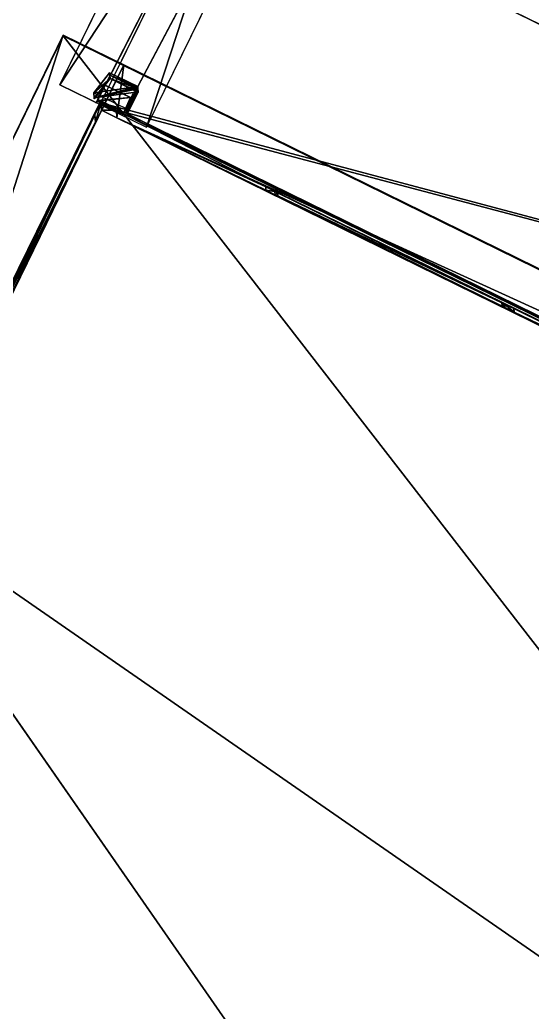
# Model space of a CAD drawing. Extents: x -273 to 66, y -64 to 315.
# Drawn here: x -37.15 to -32.84, y -1.05 to 7.29 of the extents above; entities that cross this region are included whole.
import ezdxf

# ---------------------------------------------------------------- set-up
doc = ezdxf.new("R2010")
doc.units = 0
doc.header["$MEASUREMENT"] = 0
doc.layers.get('0').update_dxf_attribs({"color": 13, "linetype": 'CONTINUOUS'})
doc.layers.add('ANNOTATIONS', color=22, linetype='CONTINUOUS')

# ---------------------------------------------------------------- blocks, each defined once
blk = doc.blocks.new('GROUP4_1')
at = {"color": 0}
for p, q in [((0, 44.39), (-46.33, 44.39)), ((-46.33, 44.39), (-46.33, 0)), ((0, 0), (0, 44.39)), ((-46.33, 0), (0, 0))]:
    blk.add_line(p, q, dxfattribs=at)
mesh = blk.add_polyface(dxfattribs=at)
corners = [(-46.33, 0), (0, 44.39), (-46.33, 44.39), (0, 0)]
mesh.append_faces([[corners[k] for k in face] for face in [(0, 1, 2), (1, 0, 3)]], dxfattribs={"vtx0": -1, "color": 0})
blk = doc.blocks.new('HOUSE')
at = {"color": 0}
for p, q in [((-501.84, 565.98, -72.15), (-501.73, 502.86, -71.78)), ((-501.73, 502.86, -71.78), (-501.73, 566.17, -71.78)), ((-484.88, 502.89, -71.78), (-484.99, 566.01, -72.14)), ((-494.61, 503.17, -71.66), (-493.74, 561.07, -72.15)), ((-493.72, 560.96, -75.81), (-494.59, 503.15, -75.32)), ((-493.67, 502.77, -112.42), (-493.67, 561.21, -112.42)), ((-487.56, 560.96, -112.09), (-489.32, 502.72, -111.6)), ((-494.4, 503.03, -110.94), (-493.57, 557.97, -112.11)), ((-492.54, 549.13, -72.06), (-202.78, 549.67, -71.94)), ((-493.67, 511.59, -8.11), (-505.4, 511.59, -8.11)), ((-505.4, 511.59, -8.11), (-505.4, 511.59, -0.4)), ((-505.4, 511.59, -0.4), (-181.15, 511.59, -0.4)), ((-252.7, 388.34, 39.93), (-505.4, 511.59, -0.4)), ((-505.4, 426.39, 39.93), (-505.4, 511.59, -0.4)), ((-505.4, 426.39, 39.93), (-505.4, 511.59, -0.4)), ((-505.4, 511.59, -8.11), (-505.4, 511.59, -0.4)), ((-505.4, 429.97, 32.75), (-505.4, 511.59, -8.11)), ((-505.4, 429.97, 32.75), (-505.4, 511.59, -8.11)), ((-493.67, 511.59, -8.11), (-505.4, 511.59, -8.11)), ((-505.4, 511.59, -0.4), (-181.15, 511.59, -0.4)), ((-252.7, 388.34, 39.93), (-505.4, 511.59, -0.4)), ((-181.15, 511.59, -8.11), (-493.67, 511.59, -8.11)), ((-493.67, 502.77, -8.11), (-493.67, 511.59, -8.11)), ((-181.15, 511.59, -8.11), (-493.67, 511.59, -8.11)), ((-493.67, 511.59, -8.11), (-493.67, 429.97, 32.75)), ((-493.67, 502.77, -8.11), (-493.67, 511.59, -8.11)), ((-493.67, 511.59, -8.11), (-493.67, 429.97, 32.75)), ((-488.65, 507.26, -120.49), (-495.03, 502.91, -120.49)), ((-495.03, 502.91, -193.07), (-488.65, 507.26, -193.07)), ((-494.11, 507.26, -110.56), (-495.03, 502.91, -110.56)), ((-495.03, 502.91, -193.07), (-494.11, 507.26, -193.07)), ((-494.11, 507.26, -160.77), (-494.11, 507.31, -110.53)), ((-488.65, 507.26, -110.56), (-494.11, 507.26, -110.56)), ((-488.65, 507.26, -160.77), (-494.11, 507.26, -160.77)), ((-494.11, 507.26, -160.77), (-494.11, 507.26, -110.56)), ((-494.11, 507.26, -192.83), (-488.65, 507.26, -192.74)), ((-494.11, 507.26, -192.83), (-494.11, 507.26, -160.77)), ((-494.11, 507.26, -160.77), (-488.65, 507.26, -161.13)), ((-488.65, 507.26, -160.77), (-494.11, 507.26, -160.77)), ((-494.11, 507.26, -160.77), (-488.65, 507.26, -161.13)), ((-494.11, 507.26, -160.77), (-494.11, 507.26, -110.56)), ((-494.11, 507.26, -192.83), (-494.11, 507.26, -160.77)), ((-494.11, 507.26, -193.07), (-494.11, 507.26, -192.83)), ((-488.65, 507.26, -161.13), (-488.65, 507.26, -160.77)), ((-488.65, 507.26, -160.77), (-488.65, 507.26, -120.49)), ((-488.65, 507.26, -193.07), (-488.65, 507.26, -192.74)), ((-488.65, 507.26, -192.74), (-488.65, 507.26, -180.8)), ((-488.65, 507.26, -180.8), (-488.65, 507.26, -161.13)), ((-488.65, 502.91, -161.13), (-488.65, 507.26, -161.13)), ((-488.65, 502.91, -192.83), (-488.65, 507.26, -192.74)), ((-488.65, 507.26, -192.74), (-488.65, 507.26, -180.8)), ((-488.65, 507.26, -180.8), (-488.65, 507.26, -161.13)), ((-488.65, 507.26, -160.77), (-488.65, 507.26, -120.49)), ((-488.65, 507.26, -120.49), (-488.65, 502.91, -120.49)), ((-488.65, 507.26, -161.13), (-488.65, 502.91, -160.78)), ((-488.65, 507.26, -161.13), (-488.65, 507.26, -160.77)), ((-488.65, 507.26, -120.49), (-488.65, 507.26, -110.56)), ((-488.65, 507.26, -160.77), (-488.65, 507.26, -120.49)), ((-488.65, 507.26, -180.8), (-488.65, 507.26, -161.13)), ((-488.65, 507.26, -192.74), (-488.65, 507.26, -180.8)), ((-488.65, 507.26, -161.13), (-488.65, 507.26, -160.77)), ((-488.65, 507.26, -161.13), (-488.65, 502.91, -160.78)), ((-488.65, 502.91, -161.13), (-488.65, 507.26, -161.13)), ((-494.61, 503.16, -71.96), (-494.78, 506.5, -71.99)), ((-494.78, 506.5, -71.99), (-494.72, 506.46, -82.78)), ((-494.78, 506.24, -71.99), (-489.71, 506.32, -71.95)), ((-494.57, 502.86, -82.74), (-494.72, 506.46, -82.78)), ((-494.63, 506.3, -71.98), (-489.71, 506.32, -71.95)), ((-494.63, 506.3, -71.98), (-494.61, 503.29, -71.96)), ((-494.59, 506.27, -79.11), (-494.63, 506.3, -71.98)), ((-494.63, 506.3, -71.98), (-494.61, 503.29, -71.96)), ((-489.71, 506.32, -71.95), (-494.61, 503.16, -71.96)), ((-489.71, 506.32, -71.95), (-494.61, 503.16, -71.96)), ((-494.59, 506.27, -79.11), (-494.61, 503.29, -71.96)), ((-494.59, 506.27, -79.11), (-494.61, 503.29, -71.96)), ((-494.57, 506.26, -82.47), (-494.6, 503.15, -75.01)), ((-494.57, 506.26, -82.47), (-494.6, 503.15, -75.01)), ((-494.57, 506.26, -82.47), (-494.59, 506.27, -79.11)), ((-494.59, 503.15, -75.32), (-494.57, 506.26, -82.77)), ((-494.59, 503.15, -75.32), (-494.57, 506.26, -82.77)), ((-494.57, 506.26, -82.77), (-494.57, 506.26, -82.47)), ((-494.4, 503.03, -110.94), (-494.42, 506.16, -110.96)), ((-489.54, 502.86, -71.78), (-489.71, 506.32, -71.95)), ((-489.54, 502.86, -71.78), (-489.56, 506.38, -71.81)), ((-489.35, 506.63, -111.4), (-489.33, 503.11, -111.37)), ((-501.73, 502.86, -71.78), (-484.88, 502.89, -71.78)), ((-489.54, 502.86, -71.78), (-501.73, 502.86, -71.78)), ((-495.03, 502.91, -193.07), (-488.65, 502.91, -193.07)), ((-495.03, 502.91, -120.49), (-495.03, 502.91, -121.98)), ((-495.03, 502.91, -121.98), (-495.03, 502.91, -193.07)), ((-495.03, 502.91, -121.98), (-495.03, 502.91, -193.07)), ((-495.03, 502.91, -120.49), (-495.03, 502.91, -121.98)), ((-495.03, 502.91, -110.56), (-495.03, 502.91, -120.49)), ((-494.61, 503.29, -71.96), (-494.61, 503.17, -71.66)), ((-494.61, 503.29, -71.96), (-494.61, 503.16, -71.96)), ((-494.61, 503.29, -71.96), (-494.61, 503.16, -71.96)), ((-494.61, 503.29, -71.96), (-494.61, 503.17, -71.66)), ((-494.61, 503.29, -71.96), (-494.61, 503.16, -71.96)), ((-494.61, 503.29, -71.96), (-494.61, 503.16, -71.96)), ((-494.61, 503.17, -71.66), (-494.61, 503.15, -71.96)), ((-494.61, 503.17, -71.66), (-494.61, 503.15, -71.96)), ((-494.61, 503.16, -71.82), (-494.61, 503.17, -71.66)), ((-494.61, 503.16, -71.82), (-494.61, 503.17, -71.66)), ((-494.61, 503.17, -71.66), (-494.61, 503.15, -71.96)), ((-494.61, 503.16, -71.82), (-494.61, 503.17, -71.66)), ((-494.61, 503.16, -71.82), (-494.61, 503.17, -71.66)), ((-494.61, 503.16, -71.96), (-494.61, 503.15, -71.96)), ((-494.61, 503.16, -71.96), (-494.61, 503.16, -71.82)), ((-489.54, 502.86, -71.78), (-494.61, 503.16, -71.82)), ((-489.54, 502.86, -71.78), (-494.61, 503.16, -71.96)), ((-494.59, 502.84, -79.08), (-494.61, 503.16, -71.96)), ((-494.6, 503.15, -75.01), (-494.61, 503.16, -71.96)), ((-494.61, 503.16, -71.96), (-494.61, 503.16, -71.82)), ((-494.61, 503.16, -71.96), (-494.61, 503.15, -71.96)), ((-489.54, 502.86, -71.78), (-494.61, 503.16, -71.96)), ((-494.6, 503.15, -75.01), (-494.61, 503.16, -71.96)), ((-489.54, 502.86, -71.78), (-494.61, 503.16, -71.96)), ((-494.59, 502.84, -79.08), (-494.61, 503.16, -71.96)), ((-494.61, 503.16, -71.96), (-494.61, 503.15, -71.96)), ((-494.61, 503.16, -71.96), (-494.61, 503.16, -71.82)), ((-494.61, 503.16, -71.96), (-494.61, 503.16, -71.82)), ((-494.59, 502.84, -79.08), (-494.61, 503.16, -71.96)), ((-494.6, 503.15, -75.01), (-494.61, 503.16, -71.96)), ((-494.6, 503.15, -75.01), (-494.61, 503.16, -71.96)), ((-494.61, 503.16, -71.96), (-494.61, 503.16, -71.82)), ((-494.61, 503.15, -71.96), (-494.59, 502.84, -79.08)), ((-494.61, 503.15, -71.96), (-494.59, 502.84, -79.08)), ((-494.61, 503.15, -71.96), (-494.61, 502.8, -71.95)), ((-494.61, 503.15, -71.96), (-494.59, 502.84, -79.08)), ((-494.61, 502.8, -71.95), (-494.59, 502.84, -79.08)), ((-494.6, 503.15, -75.01), (-494.59, 503.15, -75.32)), ((-494.6, 503.15, -75.01), (-494.59, 503.15, -75.32)), ((-494.6, 503.15, -75.01), (-494.59, 503.15, -75.32)), ((-494.6, 503.15, -75.01), (-494.59, 503.15, -75.32)), ((-494.59, 503.15, -75.32), (-494.57, 502.86, -82.74)), ((-494.59, 503.15, -75.32), (-494.57, 502.86, -82.74)), ((-494.59, 502.84, -79.08), (-494.57, 502.86, -82.74)), ((-494.59, 502.84, -79.08), (-494.57, 502.83, -82.81)), ((-494.57, 502.86, -82.74), (-494.43, 503, -106.58)), ((-494.43, 503.05, -106.58), (-494.41, 503.03, -110.38)), ((-494.43, 503.05, -106.03), (-494.43, 503.05, -106.58)), ((-494.43, 503.05, -106.58), (-494.41, 503.03, -110.38)), ((-494.43, 503.05, -106.03), (-494.43, 503.05, -106.58)), ((-494.43, 503.05, -106.03), (-494.43, 503.05, -106.58)), ((-494.43, 503.05, -106.58), (-494.43, 503, -106.58)), ((-494.43, 503.05, -106.58), (-494.41, 503.03, -110.38)), ((-494.43, 503.05, -106.03), (-494.43, 503.05, -106.58)), ((-494.41, 503.03, -110.38), (-494.4, 503.03, -110.94)), ((-494.41, 503.03, -110.38), (-494.4, 503.03, -110.94)), ((-494.41, 503.03, -110.38), (-494.4, 503.03, -110.94)), ((-494.4, 503.03, -111.63), (-489.32, 502.72, -111.6)), ((-494.4, 503.03, -111.61), (-494.4, 503.03, -111.63)), ((-494.4, 503.03, -111.61), (-494.4, 503.03, -110.94)), ((-493.67, 502.77, -136.67), (-493.67, 502.77, -112.42)), ((-490.67, 502.77, -112.42), (-493.67, 502.77, -112.42)), ((-490.67, 502.77, -112.42), (-493.67, 502.77, -112.42)), ((-493.67, 502.77, -112.42), (-493.67, 502.77, -8.11)), ((-493.67, 502.77, -8.11), (-490.67, 502.77, -8.11)), ((-493.67, 500.43, -112.42), (-493.67, 502.77, -112.42)), ((-493.67, 500.43, -8.11), (-493.67, 502.77, -8.11)), ((-493.67, 502.77, -112.42), (-493.67, 502.77, -8.11)), ((-493.67, 502.77, -8.11), (-490.67, 502.77, -8.11)), ((-493.67, 500.43, -8.11), (-493.67, 502.77, -8.11)), ((-493.67, 500.43, -112.42), (-493.67, 502.77, -112.42)), ((-493.67, 502.77, -136.67), (-493.67, 502.77, -112.42)), ((-493.67, 502.77, -136.67), (-493.67, -13.02, -123.91)), ((-490.67, 502.77, -112.42), (-493.67, 502.77, -112.42)), ((-209.09, 502.77, -112.42), (-490.67, 502.77, -112.42)), ((-490.67, 502.77, -112.42), (-490.67, 502.77, -8.11)), ((-490.67, 502.77, -8.11), (-172.73, 502.77, -8.11)), ((-209.09, 502.77, -112.42), (-490.67, 502.77, -112.42)), ((-490.67, 502.77, -112.42), (-490.67, 502.77, -8.11)), ((-490.67, 502.77, -8.11), (-172.73, 502.77, -8.11)), ((-209.09, 502.77, -112.42), (-490.67, 502.77, -112.42)), ((-489.36, 502.74, -105.46), (-489.54, 502.86, -71.78)), ((-489.36, 502.74, -105.46), (-489.54, 502.86, -71.78)), ((-489.32, 502.72, -111.6), (-489.36, 502.74, -105.46)), ((-489.32, 502.72, -111.6), (-489.36, 502.74, -105.46)), ((-489.32, 502.72, -111.6), (-489.36, 502.74, -105.46)), ((-489.33, 503.11, -111.37), (-489.32, 502.72, -111.6)), ((-488.65, 502.91, -193.07), (-488.65, 502.91, -192.83)), ((-488.65, 502.91, -192.83), (-488.65, 502.91, -161.13)), ((-488.65, 502.91, -161.13), (-488.65, 502.91, -160.78)), ((-488.65, 502.79, -192.83), (-488.65, 502.91, -192.83)), ((-488.65, 502.91, -192.83), (-488.65, 502.91, -161.13)), ((-488.65, 502.91, -161.13), (-488.65, 502.91, -160.78)), ((-488.65, 502.91, -160.78), (-488.65, 502.79, -160.77)), ((-488.65, 502.79, -160.77), (-488.65, 502.79, -192.83)), ((-461.71, 502.77, -69.42), (-413.53, 502.77, -69.42)), ((-461.71, 502.77, -19.61), (-461.71, 502.77, -69.42)), ((-413.53, 502.77, -19.61), (-461.71, 502.77, -19.61)), ((-413.53, 502.77, -19.61), (-461.71, 502.77, -19.61)), ((-461.71, 502.77, -19.61), (-461.71, 502.77, -69.42)), ((-461.71, 502.77, -69.42), (-413.53, 502.77, -69.42)), ((-415.32, 502.77, -21.53), (-459.92, 502.77, -21.53)), ((-459.92, 502.77, -21.53), (-459.92, 502.77, -67.5)), ((-415.32, 502.77, -67.5), (-459.92, 502.77, -67.5)), ((-415.32, 502.77, -67.5), (-459.92, 502.77, -67.5)), ((-459.92, 502.77, -21.53), (-459.92, 502.77, -67.5)), ((-415.32, 502.77, -21.53), (-459.92, 502.77, -21.53)), ((-413.53, 502.77, -69.42), (-413.53, 502.77, -19.61)), ((-413.53, 502.77, -69.42), (-413.53, 502.77, -19.61)), ((-493.67, 500.43, -112.42), (-493.67, 500.43, -8.11)), ((-493.67, 275.94, -7.64), (-493.67, 500.43, -8.11)), ((-493.67, 500.43, -112.42), (-493.67, 500.43, -8.11)), ((-493.67, -10.02, -110.91), (-493.67, 500.43, -112.42)), ((-493.67, 275.94, -7.64), (-493.67, 500.43, -8.11)), ((-493.67, -10.02, -110.91), (-493.67, 500.43, -112.42))]:
    blk.add_line(p, q, dxfattribs=at)
at = {"color": 17}
for p, q in [((-489.36, 502.74, -105.46), (-487.59, 560.98, -105.96)), ((-494.43, 503.05, -106.03), (-493.6, 557.98, -107.2)), ((-494.42, 506.16, -110.96), (-494.57, 506.26, -82.77)), ((-489.56, 506.38, -71.81), (-489.35, 506.63, -111.4)), ((-494.59, 503.15, -75.32), (-494.43, 503.05, -106.03)), ((-494.59, 503.15, -75.32), (-494.43, 503.05, -106.03)), ((-494.59, 503.15, -75.32), (-494.43, 503.05, -106.03)), ((-488.65, 502.91, -160.78), (-488.65, 502.91, -120.49))]:
    blk.add_line(p, q, dxfattribs=at)
at = {"color": 47}
blk.add_line((-209.09, 502.77, -136.67), (-493.67, 502.77, -136.67), dxfattribs=at)
at = {"color": 253}
for p, q in [((-493.67, 275.94, -7.64), (-493.67, 502.77, -8.11)), ((-493.67, 275.94, -7.64), (-493.67, 502.77, -8.11)), ((-415.32, 502.77, -67.5), (-415.32, 502.77, -21.53)), ((-415.32, 502.77, -67.5), (-415.32, 502.77, -21.53))]:
    blk.add_line(p, q, dxfattribs=at)
at = {"color": 8}
for p in [(-252.7, 388.34, 39.93), (-404.71, 370.44, 25.51), (-252.7, 388.34, 39.93), (-404.71, 370.44, 25.51)]:
    blk.add_line(p, (-505.4, 426.39, 39.93), dxfattribs=at)
at = {"layer": 'ANNOTATIONS', "color": 9, "extrusion": (-2.58098e-08, 1, 1.36432e-17), "xscale": 0.94, "yscale": 1.01, "zscale": 0.7819420000000011}
blk.add_blockref('GROUP4_1', (459.39, -66.93, 502.77), dxfattribs=at)
at = {"color": 0}
mesh = blk.add_polyface(dxfattribs=at)
corners = [(-173.44, 622.68, -112.42), (-174.4, 578.49, -112.42), (-193.95, 622.68, -112.42), (-174.11, 580.83, -112.42), (-169.73, 580.83, -112.42), (-89.94, 622.68, -112.42), (-151.71, 580.83, -112.42), (-111.09, 580.83, -112.42), (-92.94, 580.83, -112.42), (-89.94, 619.79, -112.42), (-89.94, 580.83, -112.42), (-216.53, 557.94, -112.42), (-216.53, 623.42, -112.42), (-209.09, 502.77, -112.42), (-174.4, 502.77, -112.42), (-493.67, 502.77, -112.42), (-493.67, 561.21, -112.42), (-490.67, 502.77, -112.42)]
mesh.append_faces([[corners[k] for k in face] for face in [(8, 9, 10), (2, 11, 12), (11, 15, 16)]], dxfattribs={"vtx0": -1, "color": 0})
mesh.append_faces([[corners[k] for k in face] for face in [(0, 1, 2), (1, 0, 3), (3, 0, 4), (4, 5, 6), (6, 5, 7), (7, 5, 8), (13, 2, 14), (14, 2, 1), (15, 11, 17), (17, 11, 13)]], dxfattribs={"vtx0": -1, "vtx1": -1, "color": 0})
mesh.append_faces([[corners[k] for k in face] for face in [(11, 2, 13)]], dxfattribs={"vtx0": -1, "vtx1": -1, "vtx2": -1, "color": 0})
mesh.append_faces([[corners[k] for k in face] for face in [(4, 0, 5), (8, 5, 9)]], dxfattribs={"vtx0": -1, "vtx2": -1, "color": 0})
mesh = blk.add_polyface(dxfattribs=at)
corners = [(-172.73, 580.83, -8.11), (-172.73, 578.49, -8.11), (-181.15, 580.83, -8.11), (-493.67, 511.59, -8.11), (-490.67, 502.77, -8.11), (-493.67, 502.77, -8.11), (-181.15, 511.59, -8.11), (-172.73, 502.77, -8.11)]
mesh.append_faces([[corners[k] for k in face] for face in [(3, 4, 5)]], dxfattribs={"vtx0": -1, "color": 0})
mesh.append_faces([[corners[k] for k in face] for face in [(4, 6, 7), (7, 2, 1)]], dxfattribs={"vtx0": -1, "vtx1": -1, "color": 0})
mesh.append_faces([[corners[k] for k in face] for face in [(4, 3, 6), (7, 6, 2)]], dxfattribs={"vtx0": -1, "vtx2": -1, "color": 0})
mesh.append_faces([[corners[k] for k in face] for face in [(0, 1, 2)]], dxfattribs={"vtx1": -1, "color": 0})
at = {"color": 17}
mesh = blk.add_polyface(dxfattribs=at)
corners = [(-501.73, 502.86, -71.78), (-493.87, 565.99, -72.14), (-501.84, 565.98, -72.15), (-484.88, 502.89, -71.78), (-484.99, 566.01, -72.14)]
mesh.append_faces([[corners[k] for k in face] for face in [(0, 1, 2), (1, 3, 4)]], dxfattribs={"vtx0": -1, "color": 17})
mesh.append_faces([[corners[k] for k in face] for face in [(1, 0, 3)]], dxfattribs={"vtx0": -1, "vtx2": -1, "color": 17})
mesh = blk.add_polyface(dxfattribs=at)
corners = [(-492.54, 549.13, -72.06), (-484.99, 566.01, -72.14), (-493.87, 565.99, -72.14), (-202.78, 549.67, -71.94), (-204.11, 566.53, -72.03)]
mesh.append_faces([[corners[k] for k in face] for face in [(0, 1, 2), (1, 3, 4)]], dxfattribs={"vtx0": -1, "color": 17})
mesh.append_faces([[corners[k] for k in face] for face in [(1, 0, 3)]], dxfattribs={"vtx0": -1, "vtx2": -1, "color": 17})
mesh = blk.add_polyface(dxfattribs=at)
corners = [(-494.6, 503.15, -75.01), (-493.72, 560.96, -75.81), (-494.59, 503.15, -75.32), (-494.61, 503.16, -71.96), (-494.61, 503.16, -71.82), (-494.61, 503.17, -71.66), (-493.74, 561, -72.32), (-493.74, 561.07, -72.15), (-493.72, 561.06, -75.56), (-493.74, 561.07, -72.32), (-493.73, 561.06, -74.74)]
mesh.append_faces([[corners[k] for k in face] for face in [(0, 1, 2), (6, 5, 7), (8, 9, 10)]], dxfattribs={"vtx0": -1, "color": 17})
mesh.append_faces([[corners[k] for k in face] for face in [(1, 5, 6)]], dxfattribs={"vtx0": -1, "vtx1": -1, "vtx2": -1, "color": 17})
mesh.append_faces([[corners[k] for k in face] for face in [(1, 0, 3), (1, 3, 4), (1, 4, 5), (6, 8, 1), (8, 6, 9)]], dxfattribs={"vtx0": -1, "vtx2": -1, "color": 17})
mesh = blk.add_polyface(dxfattribs=at)
corners = [(-487.56, 560.96, -112.09), (-489.36, 502.74, -105.46), (-489.32, 502.72, -111.6), (-487.59, 560.98, -105.96)]
mesh.append_faces([[corners[k] for k in face] for face in [(0, 1, 2), (1, 0, 3)]], dxfattribs={"vtx0": -1, "color": 17})
mesh = blk.add_polyface(dxfattribs=at)
corners = [(-376.47, 560.03, -71.85), (-376.57, 560.03, -72.02), (-464.43, 560.97, -72.44), (-464.41, 560.96, -75.79), (-376.6, 560.02, -75.51), (-464.4, 560.95, -76.1), (-464.43, 560.97, -72.74), (-376.44, 560.02, -75.26), (-376.45, 560.02, -74.44), (-376.47, 560.03, -72.02), (-464.43, 560.97, -72.6)]
mesh.append_faces([[corners[k] for k in face] for face in [(3, 4, 5)]], dxfattribs={"vtx0": -1, "color": 17})
mesh.append_faces([[corners[k] for k in face] for face in [(4, 6, 7), (7, 6, 8), (8, 6, 9), (9, 6, 1)]], dxfattribs={"vtx0": -1, "vtx1": -1, "color": 17})
mesh.append_faces([[corners[k] for k in face] for face in [(4, 3, 6), (1, 6, 10), (1, 10, 2)]], dxfattribs={"vtx0": -1, "vtx2": -1, "color": 17})
mesh.append_faces([[corners[k] for k in face] for face in [(0, 1, 2)]], dxfattribs={"vtx1": -1, "color": 17})
mesh = blk.add_polyface(dxfattribs=at)
corners = [(-464.16, 560.82, -111.72), (-380.73, 559.95, -106.95), (-380.7, 559.93, -111.86), (-464.16, 560.82, -111.16), (-464.19, 560.84, -107.36), (-464.19, 560.84, -106.81)]
mesh.append_faces([[corners[k] for k in face] for face in [(0, 1, 2), (1, 4, 5)]], dxfattribs={"vtx0": -1, "color": 17})
mesh.append_faces([[corners[k] for k in face] for face in [(1, 0, 3), (1, 3, 4)]], dxfattribs={"vtx0": -1, "vtx2": -1, "color": 17})
mesh = blk.add_polyface(dxfattribs=at)
corners = [(-494.41, 503.03, -110.38), (-493.57, 557.97, -112.11), (-494.4, 503.03, -110.94), (-494.43, 503.05, -106.58), (-494.43, 503.05, -106.03), (-493.6, 557.98, -107.2)]
mesh.append_faces([[corners[k] for k in face] for face in [(0, 1, 2), (1, 4, 5)]], dxfattribs={"vtx0": -1, "color": 17})
mesh.append_faces([[corners[k] for k in face] for face in [(1, 0, 3), (1, 3, 4)]], dxfattribs={"vtx0": -1, "vtx2": -1, "color": 17})
at = {"color": 0}
mesh = blk.add_polyface(dxfattribs=at)
corners = [(-376.15, 554.9, -111.8), (-464.66, 556.6, -106.26), (-464.62, 556.57, -112.39), (-376.19, 554.92, -105.66)]
mesh.append_faces([[corners[k] for k in face] for face in [(0, 1, 2), (1, 0, 3)]], dxfattribs={"vtx0": -1, "color": 0})
at = {"color": 253}
mesh = blk.add_polyface(dxfattribs=at)
corners = [(-505.4, 511.59, -0.4), (-493.67, 511.59, -8.11), (-505.4, 511.59, -8.11), (-181.15, 511.59, -8.11), (-181.15, 511.59, -0.4)]
mesh.append_faces([[corners[k] for k in face] for face in [(0, 1, 2), (3, 0, 4)]], dxfattribs={"vtx0": -1, "color": 253})
mesh.append_faces([[corners[k] for k in face] for face in [(1, 0, 3)]], dxfattribs={"vtx0": -1, "vtx1": -1, "color": 253})
at = {"color": 8}
mesh = blk.add_polyface(dxfattribs=at)
corners = [(-252.7, 388.34, 39.93), (-505.4, 511.59, -0.4), (-505.4, 426.39, 39.93)]
mesh.append_faces([[corners[k] for k in face] for face in [(0, 1, 2)]], dxfattribs={"color": 8})
at = {"color": 253}
mesh = blk.add_polyface(dxfattribs=at)
corners = [(-505.4, 271.43, 0), (-505.4, -24.3, -7.64), (-505.4, -24.3, 0), (-505.4, -13.02, -7.64), (-505.4, 275.94, -7.64), (-505.4, 426.39, 39.93), (-505.4, 429.97, 32.75), (-505.4, 511.59, -0.4), (-505.4, 511.59, -8.11)]
mesh.append_faces([[corners[k] for k in face] for face in [(0, 1, 2), (6, 7, 8)]], dxfattribs={"vtx0": -1, "color": 253})
mesh.append_faces([[corners[k] for k in face] for face in [(1, 0, 3), (3, 0, 4), (4, 5, 6)]], dxfattribs={"vtx0": -1, "vtx1": -1, "color": 253})
mesh.append_faces([[corners[k] for k in face] for face in [(4, 0, 5), (6, 5, 7)]], dxfattribs={"vtx0": -1, "vtx2": -1, "color": 253})
mesh = blk.add_polyface(dxfattribs=at)
corners = [(-505.4, 511.59, -8.11), (-493.67, 429.97, 32.75), (-505.4, 429.97, 32.75), (-493.67, 511.59, -8.11)]
mesh.append_faces([[corners[k] for k in face] for face in [(0, 1, 2), (1, 0, 3)]], dxfattribs={"vtx0": -1, "color": 253})
at = {"color": 8}
mesh = blk.add_polyface(dxfattribs=at)
corners = [(-252.7, 388.34, 39.93), (-181.15, 511.59, -0.4), (-505.4, 511.59, -0.4), (-131.34, 455.84, 17.84), (17.3, 388.34, 39.93), (-81.52, 511.59, -0.4), (17.3, 511.59, -0.4)]
mesh.append_faces([[corners[k] for k in face] for face in [(0, 1, 2), (5, 4, 6)]], dxfattribs={"vtx0": -1, "color": 8})
mesh.append_faces([[corners[k] for k in face] for face in [(1, 0, 3), (3, 4, 5)]], dxfattribs={"vtx0": -1, "vtx1": -1, "color": 8})
mesh.append_faces([[corners[k] for k in face] for face in [(3, 0, 4)]], dxfattribs={"vtx0": -1, "vtx2": -1, "color": 8})
at = {"color": 253}
mesh = blk.add_polyface(dxfattribs=at)
corners = [(-493.67, 429.97, 32.75), (-493.67, 502.77, -8.11), (-493.67, 275.94, -7.64), (-493.67, 511.59, -8.11)]
mesh.append_faces([[corners[k] for k in face] for face in [(0, 1, 2), (1, 0, 3)]], dxfattribs={"vtx0": -1, "color": 253})
at = {"color": 0}
mesh = blk.add_polyface(dxfattribs=at)
corners = [(-488.65, 507.26, -192.74), (-495.03, 502.91, -193.07), (-488.65, 507.26, -193.07), (-495.03, 502.91, -121.98), (-488.65, 507.26, -180.8), (-488.65, 507.26, -161.13), (-488.65, 507.26, -160.77), (-488.65, 507.26, -120.49), (-495.03, 502.91, -120.49)]
mesh.append_faces([[corners[k] for k in face] for face in [(0, 1, 2), (3, 7, 8)]], dxfattribs={"vtx0": -1, "color": 0})
mesh.append_faces([[corners[k] for k in face] for face in [(1, 0, 3)]], dxfattribs={"vtx0": -1, "vtx1": -1, "color": 0})
mesh.append_faces([[corners[k] for k in face] for face in [(3, 0, 4), (3, 4, 5), (3, 5, 6), (3, 6, 7)]], dxfattribs={"vtx0": -1, "vtx2": -1, "color": 0})
at = {"color": 17}
mesh = blk.add_polyface(dxfattribs=at)
corners = [(-494.11, 507.26, -110.56), (-495.03, 502.91, -120.49), (-495.03, 502.91, -110.56), (-495.03, 502.91, -121.98), (-495.03, 502.91, -193.07), (-494.11, 507.26, -193.07), (-494.11, 507.26, -160.77), (-494.11, 507.26, -192.83)]
mesh.append_faces([[corners[k] for k in face] for face in [(0, 1, 2), (5, 6, 7)]], dxfattribs={"vtx0": -1, "color": 17})
mesh.append_faces([[corners[k] for k in face] for face in [(1, 0, 3), (3, 0, 4), (4, 0, 5)]], dxfattribs={"vtx0": -1, "vtx1": -1, "color": 17})
mesh.append_faces([[corners[k] for k in face] for face in [(5, 0, 6)]], dxfattribs={"vtx0": -1, "vtx2": -1, "color": 17})
mesh = blk.add_polyface(dxfattribs=at)
corners = [(-494.11, 507.26, -110.56), (-488.65, 507.26, -160.77), (-494.11, 507.26, -160.77), (-488.65, 507.26, -120.49), (-488.65, 507.26, -110.56)]
mesh.append_faces([[corners[k] for k in face] for face in [(0, 1, 2), (3, 0, 4)]], dxfattribs={"vtx0": -1, "color": 17})
mesh.append_faces([[corners[k] for k in face] for face in [(1, 0, 3)]], dxfattribs={"vtx0": -1, "vtx1": -1, "color": 17})
mesh = blk.add_polyface(dxfattribs=at)
corners = [(-494.11, 507.26, -160.77), (-488.65, 507.26, -192.74), (-494.11, 507.26, -192.83), (-488.65, 507.26, -180.8), (-488.65, 507.26, -161.13)]
mesh.append_faces([[corners[k] for k in face] for face in [(0, 1, 2), (3, 0, 4)]], dxfattribs={"vtx0": -1, "color": 17})
mesh.append_faces([[corners[k] for k in face] for face in [(1, 0, 3)]], dxfattribs={"vtx0": -1, "vtx1": -1, "color": 17})
at = {"color": 0}
mesh = blk.add_polyface(dxfattribs=at)
corners = [(-488.65, 507.26, -160.77), (-488.65, 507.26, -161.13), (-494.11, 507.26, -160.77)]
mesh.append_faces([[corners[k] for k in face] for face in [(0, 1, 2)]], dxfattribs={"color": 0})
at = {"color": 17}
mesh = blk.add_polyface(dxfattribs=at)
corners = [(-488.65, 502.91, -192.83), (-488.65, 507.26, -161.13), (-488.65, 502.91, -161.13), (-488.65, 507.26, -192.74), (-488.65, 507.26, -180.8)]
mesh.append_faces([[corners[k] for k in face] for face in [(0, 1, 2), (1, 3, 4)]], dxfattribs={"vtx0": -1, "color": 17})
mesh.append_faces([[corners[k] for k in face] for face in [(1, 0, 3)]], dxfattribs={"vtx0": -1, "vtx2": -1, "color": 17})
mesh = blk.add_polyface(dxfattribs=at)
corners = [(-488.65, 502.91, -160.78), (-488.65, 507.26, -120.49), (-488.65, 502.91, -120.49), (-488.65, 507.26, -161.13), (-488.65, 507.26, -160.77)]
mesh.append_faces([[corners[k] for k in face] for face in [(0, 1, 2), (1, 3, 4)]], dxfattribs={"vtx0": -1, "color": 17})
mesh.append_faces([[corners[k] for k in face] for face in [(1, 0, 3)]], dxfattribs={"vtx0": -1, "vtx2": -1, "color": 17})
at = {"color": 0}
mesh = blk.add_polyface(dxfattribs=at)
corners = [(-488.65, 507.26, -161.13), (-488.65, 502.91, -160.78), (-488.65, 502.91, -161.13)]
mesh.append_faces([[corners[k] for k in face] for face in [(0, 1, 2)]], dxfattribs={"color": 0})
mesh = blk.add_polyface(dxfattribs=at)
corners = [(-494.61, 503.29, -71.96), (-489.71, 506.32, -71.95), (-494.63, 506.3, -71.98), (-494.61, 503.16, -71.96)]
mesh.append_faces([[corners[k] for k in face] for face in [(0, 1, 2), (1, 0, 3)]], dxfattribs={"vtx0": -1, "color": 0})
mesh = blk.add_polyface(dxfattribs=at)
corners = [(-494.63, 506.3, -71.98), (-494.59, 506.27, -79.11), (-494.61, 503.29, -71.96)]
mesh.append_faces([[corners[k] for k in face] for face in [(0, 1, 2)]], dxfattribs={"color": 0})
mesh = blk.add_polyface(dxfattribs=at)
corners = [(-489.54, 502.86, -71.78), (-489.71, 506.32, -71.95), (-494.61, 503.16, -71.96)]
mesh.append_faces([[corners[k] for k in face] for face in [(0, 1, 2)]], dxfattribs={"color": 0})
mesh = blk.add_polyface(dxfattribs=at)
corners = [(-494.61, 503.16, -71.96), (-494.57, 506.26, -82.47), (-494.6, 503.15, -75.01), (-494.61, 503.29, -71.96), (-494.59, 506.27, -79.11)]
mesh.append_faces([[corners[k] for k in face] for face in [(0, 1, 2), (1, 3, 4)]], dxfattribs={"vtx0": -1, "color": 0})
mesh.append_faces([[corners[k] for k in face] for face in [(1, 0, 3)]], dxfattribs={"vtx0": -1, "vtx2": -1, "color": 0})
mesh = blk.add_polyface(dxfattribs=at)
corners = [(-494.6, 503.15, -75.01), (-494.57, 506.26, -82.77), (-494.59, 503.15, -75.32), (-494.57, 506.26, -82.47)]
mesh.append_faces([[corners[k] for k in face] for face in [(0, 1, 2), (1, 0, 3)]], dxfattribs={"vtx0": -1, "color": 0})
at = {"color": 17}
mesh = blk.add_polyface(dxfattribs=at)
corners = [(-494.41, 503.03, -110.38), (-494.42, 506.16, -110.96), (-494.4, 503.03, -110.94), (-494.43, 503.05, -106.58), (-494.43, 503.05, -106.03), (-494.59, 503.15, -75.32), (-494.57, 506.26, -82.77)]
mesh.append_faces([[corners[k] for k in face] for face in [(0, 1, 2), (1, 5, 6)]], dxfattribs={"vtx0": -1, "color": 17})
mesh.append_faces([[corners[k] for k in face] for face in [(1, 0, 3), (1, 3, 4), (1, 4, 5)]], dxfattribs={"vtx0": -1, "vtx2": -1, "color": 17})
mesh = blk.add_polyface(dxfattribs=at)
corners = [(-489.36, 502.74, -105.46), (-489.33, 503.11, -111.37), (-489.32, 502.72, -111.6), (-489.54, 502.86, -71.78), (-489.56, 506.38, -71.81), (-489.35, 506.63, -111.4)]
mesh.append_faces([[corners[k] for k in face] for face in [(0, 1, 2), (1, 4, 5)]], dxfattribs={"vtx0": -1, "color": 17})
mesh.append_faces([[corners[k] for k in face] for face in [(1, 0, 3), (1, 3, 4)]], dxfattribs={"vtx0": -1, "vtx2": -1, "color": 17})
at = {"color": 0}
mesh = blk.add_polyface(dxfattribs=at)
corners = [(-494.61, 503.16, -71.82), (-494.61, 503.29, -71.96), (-494.61, 503.16, -71.96), (-494.61, 503.17, -71.66)]
mesh.append_faces([[corners[k] for k in face] for face in [(0, 1, 2), (1, 0, 3)]], dxfattribs={"vtx0": -1, "color": 0})
mesh = blk.add_polyface(dxfattribs=at)
corners = [(-494.61, 503.17, -71.66), (-494.61, 503.16, -71.96), (-494.61, 503.15, -71.96), (-494.61, 503.16, -71.82)]
mesh.append_faces([[corners[k] for k in face] for face in [(0, 1, 2), (1, 0, 3)]], dxfattribs={"vtx0": -1, "color": 0})
mesh = blk.add_polyface(dxfattribs=at)
corners = [(-494.61, 503.15, -71.96), (-494.61, 503.16, -71.96), (-494.59, 502.84, -79.08), (-494.61, 503.17, -71.66), (-494.61, 503.16, -71.82)]
mesh.append_faces([[corners[k] for k in face] for face in [(0, 1, 2), (1, 3, 4)]], dxfattribs={"vtx0": -1, "color": 0})
mesh.append_faces([[corners[k] for k in face] for face in [(1, 0, 3)]], dxfattribs={"vtx0": -1, "vtx2": -1, "color": 0})
mesh = blk.add_polyface(dxfattribs=at)
corners = [(-489.54, 502.86, -71.78), (-494.61, 503.16, -71.96), (-494.61, 503.16, -71.82)]
mesh.append_faces([[corners[k] for k in face] for face in [(0, 1, 2)]], dxfattribs={"color": 0})
mesh = blk.add_polyface(dxfattribs=at)
corners = [(-494.61, 503.16, -71.96), (-494.57, 502.86, -82.74), (-494.59, 502.84, -79.08), (-494.6, 503.15, -75.01), (-494.59, 503.15, -75.32)]
mesh.append_faces([[corners[k] for k in face] for face in [(0, 1, 2), (1, 3, 4)]], dxfattribs={"vtx0": -1, "color": 0})
mesh.append_faces([[corners[k] for k in face] for face in [(1, 0, 3)]], dxfattribs={"vtx0": -1, "vtx2": -1, "color": 0})
at = {"color": 17}
mesh = blk.add_polyface(dxfattribs=at)
corners = [(-494.4, 503.03, -111.61), (-489.32, 502.72, -111.6), (-494.4, 503.03, -111.63), (-494.4, 503.03, -110.94), (-489.36, 502.74, -105.46), (-494.41, 503.03, -110.38), (-494.43, 503.05, -106.58), (-494.43, 503.05, -106.03), (-494.59, 503.15, -75.32), (-489.54, 502.86, -71.78), (-494.6, 503.15, -75.01), (-494.61, 503.16, -71.96)]
mesh.append_faces([[corners[k] for k in face] for face in [(0, 1, 2), (9, 10, 11)]], dxfattribs={"vtx0": -1, "color": 17})
mesh.append_faces([[corners[k] for k in face] for face in [(1, 3, 4), (4, 8, 9)]], dxfattribs={"vtx0": -1, "vtx1": -1, "color": 17})
mesh.append_faces([[corners[k] for k in face] for face in [(1, 0, 3), (4, 3, 5), (4, 5, 6), (4, 6, 7), (4, 7, 8), (9, 8, 10)]], dxfattribs={"vtx0": -1, "vtx2": -1, "color": 17})
at = {"color": 0}
mesh = blk.add_polyface(dxfattribs=at)
corners = [(-494.61, 503.16, -71.96), (-494.61, 503.15, -71.96), (-494.59, 502.84, -79.08)]
mesh.append_faces([[corners[k] for k in face] for face in [(0, 1, 2)]], dxfattribs={"color": 0})
mesh = blk.add_polyface(dxfattribs=at)
corners = [(-494.61, 503.15, -71.96), (-494.59, 502.84, -79.08), (-494.61, 502.8, -71.95)]
mesh.append_faces([[corners[k] for k in face] for face in [(0, 1, 2)]], dxfattribs={"color": 0})
mesh = blk.add_polyface(dxfattribs=at)
corners = [(-494.59, 503.15, -75.32), (-494.43, 503, -106.58), (-494.57, 502.86, -82.74), (-494.43, 503.05, -106.58), (-494.43, 503.05, -106.03)]
mesh.append_faces([[corners[k] for k in face] for face in [(0, 1, 2), (3, 0, 4)]], dxfattribs={"vtx0": -1, "color": 0})
mesh.append_faces([[corners[k] for k in face] for face in [(1, 0, 3)]], dxfattribs={"vtx0": -1, "vtx1": -1, "color": 0})
at = {"color": 47}
mesh = blk.add_polyface(dxfattribs=at)
corners = [(-493.67, 502.77, -136.67), (-395.74, 502.77, -121.25), (-209.09, 502.77, -136.67), (-493.67, 502.77, -112.42), (-381.24, 502.77, -121.25), (-395.74, 502.77, -112.98), (-381.24, 502.77, -112.98), (-209.09, 502.77, -112.42), (-490.67, 502.77, -112.42)]
mesh.append_faces([[corners[k] for k in face] for face in [(7, 3, 8)]], dxfattribs={"vtx0": -1, "color": 47})
mesh.append_faces([[corners[k] for k in face] for face in [(0, 1, 2), (1, 3, 5), (5, 3, 6)]], dxfattribs={"vtx0": -1, "vtx1": -1, "color": 47})
mesh.append_faces([[corners[k] for k in face] for face in [(7, 6, 3)]], dxfattribs={"vtx0": -1, "vtx1": -1, "vtx2": -1, "color": 47})
mesh.append_faces([[corners[k] for k in face] for face in [(1, 0, 3), (2, 1, 4), (4, 7, 2), (7, 4, 6)]], dxfattribs={"vtx0": -1, "vtx2": -1, "color": 47})
at = {"color": 253}
mesh = blk.add_polyface(dxfattribs=at)
corners = [(-493.67, 502.77, -8.11), (-490.67, 502.77, -112.42), (-493.67, 502.77, -112.42), (-490.67, 502.77, -8.11)]
mesh.append_faces([[corners[k] for k in face] for face in [(0, 1, 2), (1, 0, 3)]], dxfattribs={"vtx0": -1, "color": 253})
at = {"color": 0}
mesh = blk.add_polyface(dxfattribs=at)
corners = [(-493.67, 500.43, -8.11), (-493.67, 502.77, -112.42), (-493.67, 500.43, -112.42), (-493.67, 502.77, -8.11)]
mesh.append_faces([[corners[k] for k in face] for face in [(0, 1, 2), (1, 0, 3)]], dxfattribs={"vtx0": -1, "color": 0})
mesh = blk.add_polyface(dxfattribs=at)
corners = [(-493.67, 502.77, -8.11), (-493.67, 500.43, -8.11), (-493.67, 275.94, -7.64)]
mesh.append_faces([[corners[k] for k in face] for face in [(0, 1, 2)]], dxfattribs={"color": 0})
at = {"color": 47}
mesh = blk.add_polyface(dxfattribs=at)
corners = [(-493.67, -10.02, -110.91), (-493.67, -13.02, -123.91), (-493.67, -13.02, -110.91), (-493.67, 502.77, -136.67), (-493.67, 500.43, -112.42), (-493.67, 502.77, -112.42)]
mesh.append_faces([[corners[k] for k in face] for face in [(0, 1, 2), (3, 4, 5)]], dxfattribs={"vtx0": -1, "color": 47})
mesh.append_faces([[corners[k] for k in face] for face in [(1, 0, 3)]], dxfattribs={"vtx0": -1, "vtx1": -1, "color": 47})
mesh.append_faces([[corners[k] for k in face] for face in [(3, 0, 4)]], dxfattribs={"vtx0": -1, "vtx2": -1, "color": 47})
at = {"color": 43}
mesh = blk.add_polyface(dxfattribs=at)
corners = [(-246.25, 502.77, -72.92), (-309.28, 502.77, -69.42), (-246.25, 502.77, -23.11), (-461.71, 502.77, -69.42), (-413.53, 502.77, -69.42), (-357.46, 502.77, -69.42), (-309.28, 502.77, -19.61), (-183.14, 502.77, -23.11), (-490.67, 502.77, -112.42), (-209.09, 502.77, -112.42), (-490.67, 502.77, -8.11), (-174.4, 502.77, -112.42), (-461.71, 502.77, -19.61), (-413.53, 502.77, -19.61), (-357.46, 502.77, -19.61), (-183.14, 502.77, -72.92), (-172.73, 502.77, -8.11)]
mesh.append_faces([[corners[k] for k in face] for face in [(0, 1, 2), (1, 4, 5), (2, 6, 7), (8, 3, 9), (9, 3, 11), (3, 10, 12), (12, 10, 13), (14, 10, 6), (11, 15, 16), (15, 11, 0), (16, 6, 10), (13, 5, 4), (5, 13, 14)]], dxfattribs={"vtx0": -1, "vtx1": -1, "color": 43})
mesh.append_faces([[corners[k] for k in face] for face in [(1, 0, 3), (11, 3, 0), (13, 10, 14), (16, 7, 6)]], dxfattribs={"vtx0": -1, "vtx1": -1, "vtx2": -1, "color": 43})
mesh.append_faces([[corners[k] for k in face] for face in [(1, 3, 4), (2, 1, 6), (3, 8, 10), (16, 15, 7)]], dxfattribs={"vtx0": -1, "vtx2": -1, "color": 43})
at = {"color": 0}
mesh = blk.add_polyface(dxfattribs=at)
corners = [(-488.65, 502.91, -192.83), (-488.65, 502.79, -160.77), (-488.65, 502.79, -192.83), (-488.65, 502.91, -161.13), (-488.65, 502.91, -160.78)]
mesh.append_faces([[corners[k] for k in face] for face in [(0, 1, 2)]], dxfattribs={"vtx0": -1, "color": 0})
mesh.append_faces([[corners[k] for k in face] for face in [(1, 0, 3)]], dxfattribs={"vtx0": -1, "vtx2": -1, "color": 0})
mesh.append_faces([[corners[k] for k in face] for face in [(4, 1, 3)]], dxfattribs={"vtx1": -1, "color": 0})
at = {"color": 253}
mesh = blk.add_polyface(dxfattribs=at)
corners = [(-461.71, 502.77, -69.42), (-459.92, 502.77, -67.5), (-413.53, 502.77, -69.42), (-461.71, 502.77, -19.61), (-459.92, 502.77, -21.53), (-415.32, 502.77, -21.53), (-415.32, 502.77, -67.5), (-413.53, 502.77, -19.61)]
mesh.append_faces([[corners[k] for k in face] for face in [(0, 1, 2), (1, 3, 4), (4, 3, 5), (2, 6, 7), (6, 2, 1), (7, 5, 3)]], dxfattribs={"vtx0": -1, "vtx1": -1, "color": 253})
mesh.append_faces([[corners[k] for k in face] for face in [(1, 0, 3), (7, 6, 5)]], dxfattribs={"vtx0": -1, "vtx2": -1, "color": 253})
at = {"color": 0}
mesh = blk.add_polyface(dxfattribs=at)
corners = [(-459.92, 502.77, -67.5), (-459.39, 502.77, -66.93), (-415.32, 502.77, -67.5), (-459.92, 502.77, -21.53), (-459.39, 502.77, -22.1), (-415.84, 502.77, -22.1), (-415.84, 502.77, -66.93), (-415.32, 502.77, -21.53)]
mesh.append_faces([[corners[k] for k in face] for face in [(0, 1, 2), (1, 3, 4), (4, 3, 5), (2, 6, 7), (6, 2, 1), (7, 5, 3)]], dxfattribs={"vtx0": -1, "vtx1": -1, "color": 0})
mesh.append_faces([[corners[k] for k in face] for face in [(1, 0, 3), (7, 6, 5)]], dxfattribs={"vtx0": -1, "vtx2": -1, "color": 0})
at = {"color": 43}
mesh = blk.add_polyface(dxfattribs=at)
corners = [(-493.67, 275.94, -7.64), (-493.67, 328.81, -17.03), (-493.67, 328.81, -66.34), (-493.67, 500.43, -8.11), (-493.67, 380.06, -17.03), (-493.67, 422.58, -17.6), (-493.67, 380.06, -66.34), (-493.67, 462.66, -17.6), (-493.67, 462.66, -67.4), (-493.67, 500.43, -112.42), (-493.67, 42.66, -67.97), (-493.67, -10.02, -110.91), (-493.67, 93.91, -67.97), (-493.67, 170.37, -43.87), (-493.67, 170.37, -18.3), (-493.67, 209.18, -43.87), (-493.67, 422.58, -67.4), (-493.67, -10.02, -7.64), (-493.67, 42.66, -18.66), (-493.67, 93.91, -18.66), (-493.67, 209.18, -18.3)]
mesh.append_faces([[corners[k] for k in face] for face in [(1, 3, 4), (4, 5, 6), (5, 3, 7), (7, 3, 8), (13, 12, 14), (16, 6, 5), (17, 18, 11), (18, 0, 19), (19, 14, 12), (14, 0, 20), (20, 0, 15)]], dxfattribs={"vtx0": -1, "vtx1": -1, "color": 43})
mesh.append_faces([[corners[k] for k in face] for face in [(4, 3, 5), (9, 12, 13), (9, 15, 2), (2, 15, 0), (9, 6, 16), (19, 0, 14)]], dxfattribs={"vtx0": -1, "vtx1": -1, "vtx2": -1, "color": 43})
mesh.append_faces([[corners[k] for k in face] for face in [(0, 1, 2), (1, 0, 3), (8, 3, 9), (10, 9, 11), (9, 10, 12), (9, 13, 15), (9, 2, 6), (9, 16, 8), (18, 17, 0), (11, 18, 10)]], dxfattribs={"vtx0": -1, "vtx2": -1, "color": 43})
at = {"color": 8}
mesh = blk.add_polyface(dxfattribs=at)
corners = [(-404.71, 370.44, 25.51), (-505.4, 426.39, 39.93), (-505.4, 271.43, 0)]
mesh.append_faces([[corners[k] for k in face] for face in [(0, 1, 2)]], dxfattribs={"color": 8})
mesh = blk.add_polyface(dxfattribs=at)
corners = [(-252.7, 388.34, 39.93), (-505.4, 426.39, 39.93), (-404.71, 370.44, 25.51)]
mesh.append_faces([[corners[k] for k in face] for face in [(0, 1, 2)]], dxfattribs={"color": 8})

msp = doc.modelspace()

# ---------------------------------------------------------------- block references
at = {"color": 0, "extrusion": (0.000762142, -0.012594, 0.99992), "xscale": 0.04822487279999959, "yscale": 0.04822487279999978, "zscale": 0.04822487279999997, "rotation": 333.8344898806029}
msp.add_blockref('HOUSE', (-25.7921, -25.6203, 8.858), dxfattribs=at)

# ---------------------------------------------------------------- meshes
at = {"color": 0}
mesh = msp.add_polyface(dxfattribs=at)
corners = [(-11.1723, 51.3911), (-15.2857, 5.3929), (-15.6208, 62.1668), (-12.5481, 10.5911), (-1.9859, 5.0285), (-5.9667, 40.96), (-0.0307, 30.9266), (6.6056, 21.342), (-17.7059, -21.119), (-19.2898, 73.2322), (-6.7596, -0.1829), (-27.4815, 315.3231), (-25.4301, 130.899), (-25.8572, 119.249), (-24.1735, 142.4889), (-22.0938, 153.9597), (-11.9732, 146.4238), (47.0091, 60.1141), (49.4159, 53.7966), (66.3884, 0.2595), (-11.7553, 75.0548), (-9.4323, 67.3785), (-6.6671, 59.8503), (-3.4689, 52.4955), (-2.869, 49.7266), (-1.9425, 47.0492), (-0.7025, 44.5018), (0.833, 42.1208), (2.6421, 39.9405), (4.6989, 37.9921), (6.9738, 36.3034), (9.4342, 34.8988), (12.0449, 33.7984), (14.7685, 33.0179), (17.5657, 32.5686), (20.3967, 32.4568), (-273.2204, 45.101), (3.0636, -64.3076), (-25.4525, 107.5982), (-24.2181, 96.0059), (-22.1604, 84.5311), (-8.557, -25.9606), (-3.8712, -18.3499), (1.1316, -21.4301), (13.8126, -0.8333), (17.1776, 14.297), (23.42, 26.3375), (-16.073, 122.743), (-16.4903, 106.7151), (-16.5148, 114.7351), (-15.9997, 98.7101), (-15.1666, 130.7117), (-15.0446, 90.7471), (-13.7984, 138.6142), (-13.6282, 82.8531)]
mesh.append_faces([[corners[k] for k in face] for face in [(4, 6, 7), (8, 1, 10), (34, 17, 35), (47, 48, 49)]], dxfattribs={"vtx0": -1, "color": 0})
mesh.append_faces([[corners[k] for k in face] for face in [(0, 1, 2), (1, 0, 3), (3, 0, 4), (2, 8, 9), (12, 11, 14), (14, 11, 15), (15, 11, 16), (17, 11, 18), (20, 17, 21), (21, 17, 22), (22, 17, 23), (23, 17, 24), (24, 17, 25), (25, 17, 26), (26, 17, 27), (27, 17, 28), (28, 17, 29), (29, 17, 30), (30, 17, 31), (31, 17, 32), (32, 17, 33), (33, 17, 34), (36, 8, 37), (38, 36, 13), (37, 44, 19), (48, 47, 50), (50, 51, 52), (52, 53, 54), (54, 16, 20)]], dxfattribs={"vtx0": -1, "vtx1": -1, "color": 0})
mesh.append_faces([[corners[k] for k in face] for face in [(8, 2, 1), (16, 11, 17), (16, 17, 20), (8, 36, 38)]], dxfattribs={"vtx0": -1, "vtx1": -1, "vtx2": -1, "color": 0})
mesh.append_faces([[corners[k] for k in face] for face in [(4, 0, 5), (4, 5, 6), (11, 12, 13), (18, 11, 19), (13, 36, 11), (8, 38, 39), (8, 39, 40), (8, 40, 9), (37, 8, 41), (37, 41, 42), (37, 42, 43), (37, 43, 44), (19, 44, 45), (19, 45, 46), (19, 46, 18), (50, 47, 51), (52, 51, 53), (54, 53, 16)]], dxfattribs={"vtx0": -1, "vtx2": -1, "color": 0})

doc.saveas('drawing.dxf')
